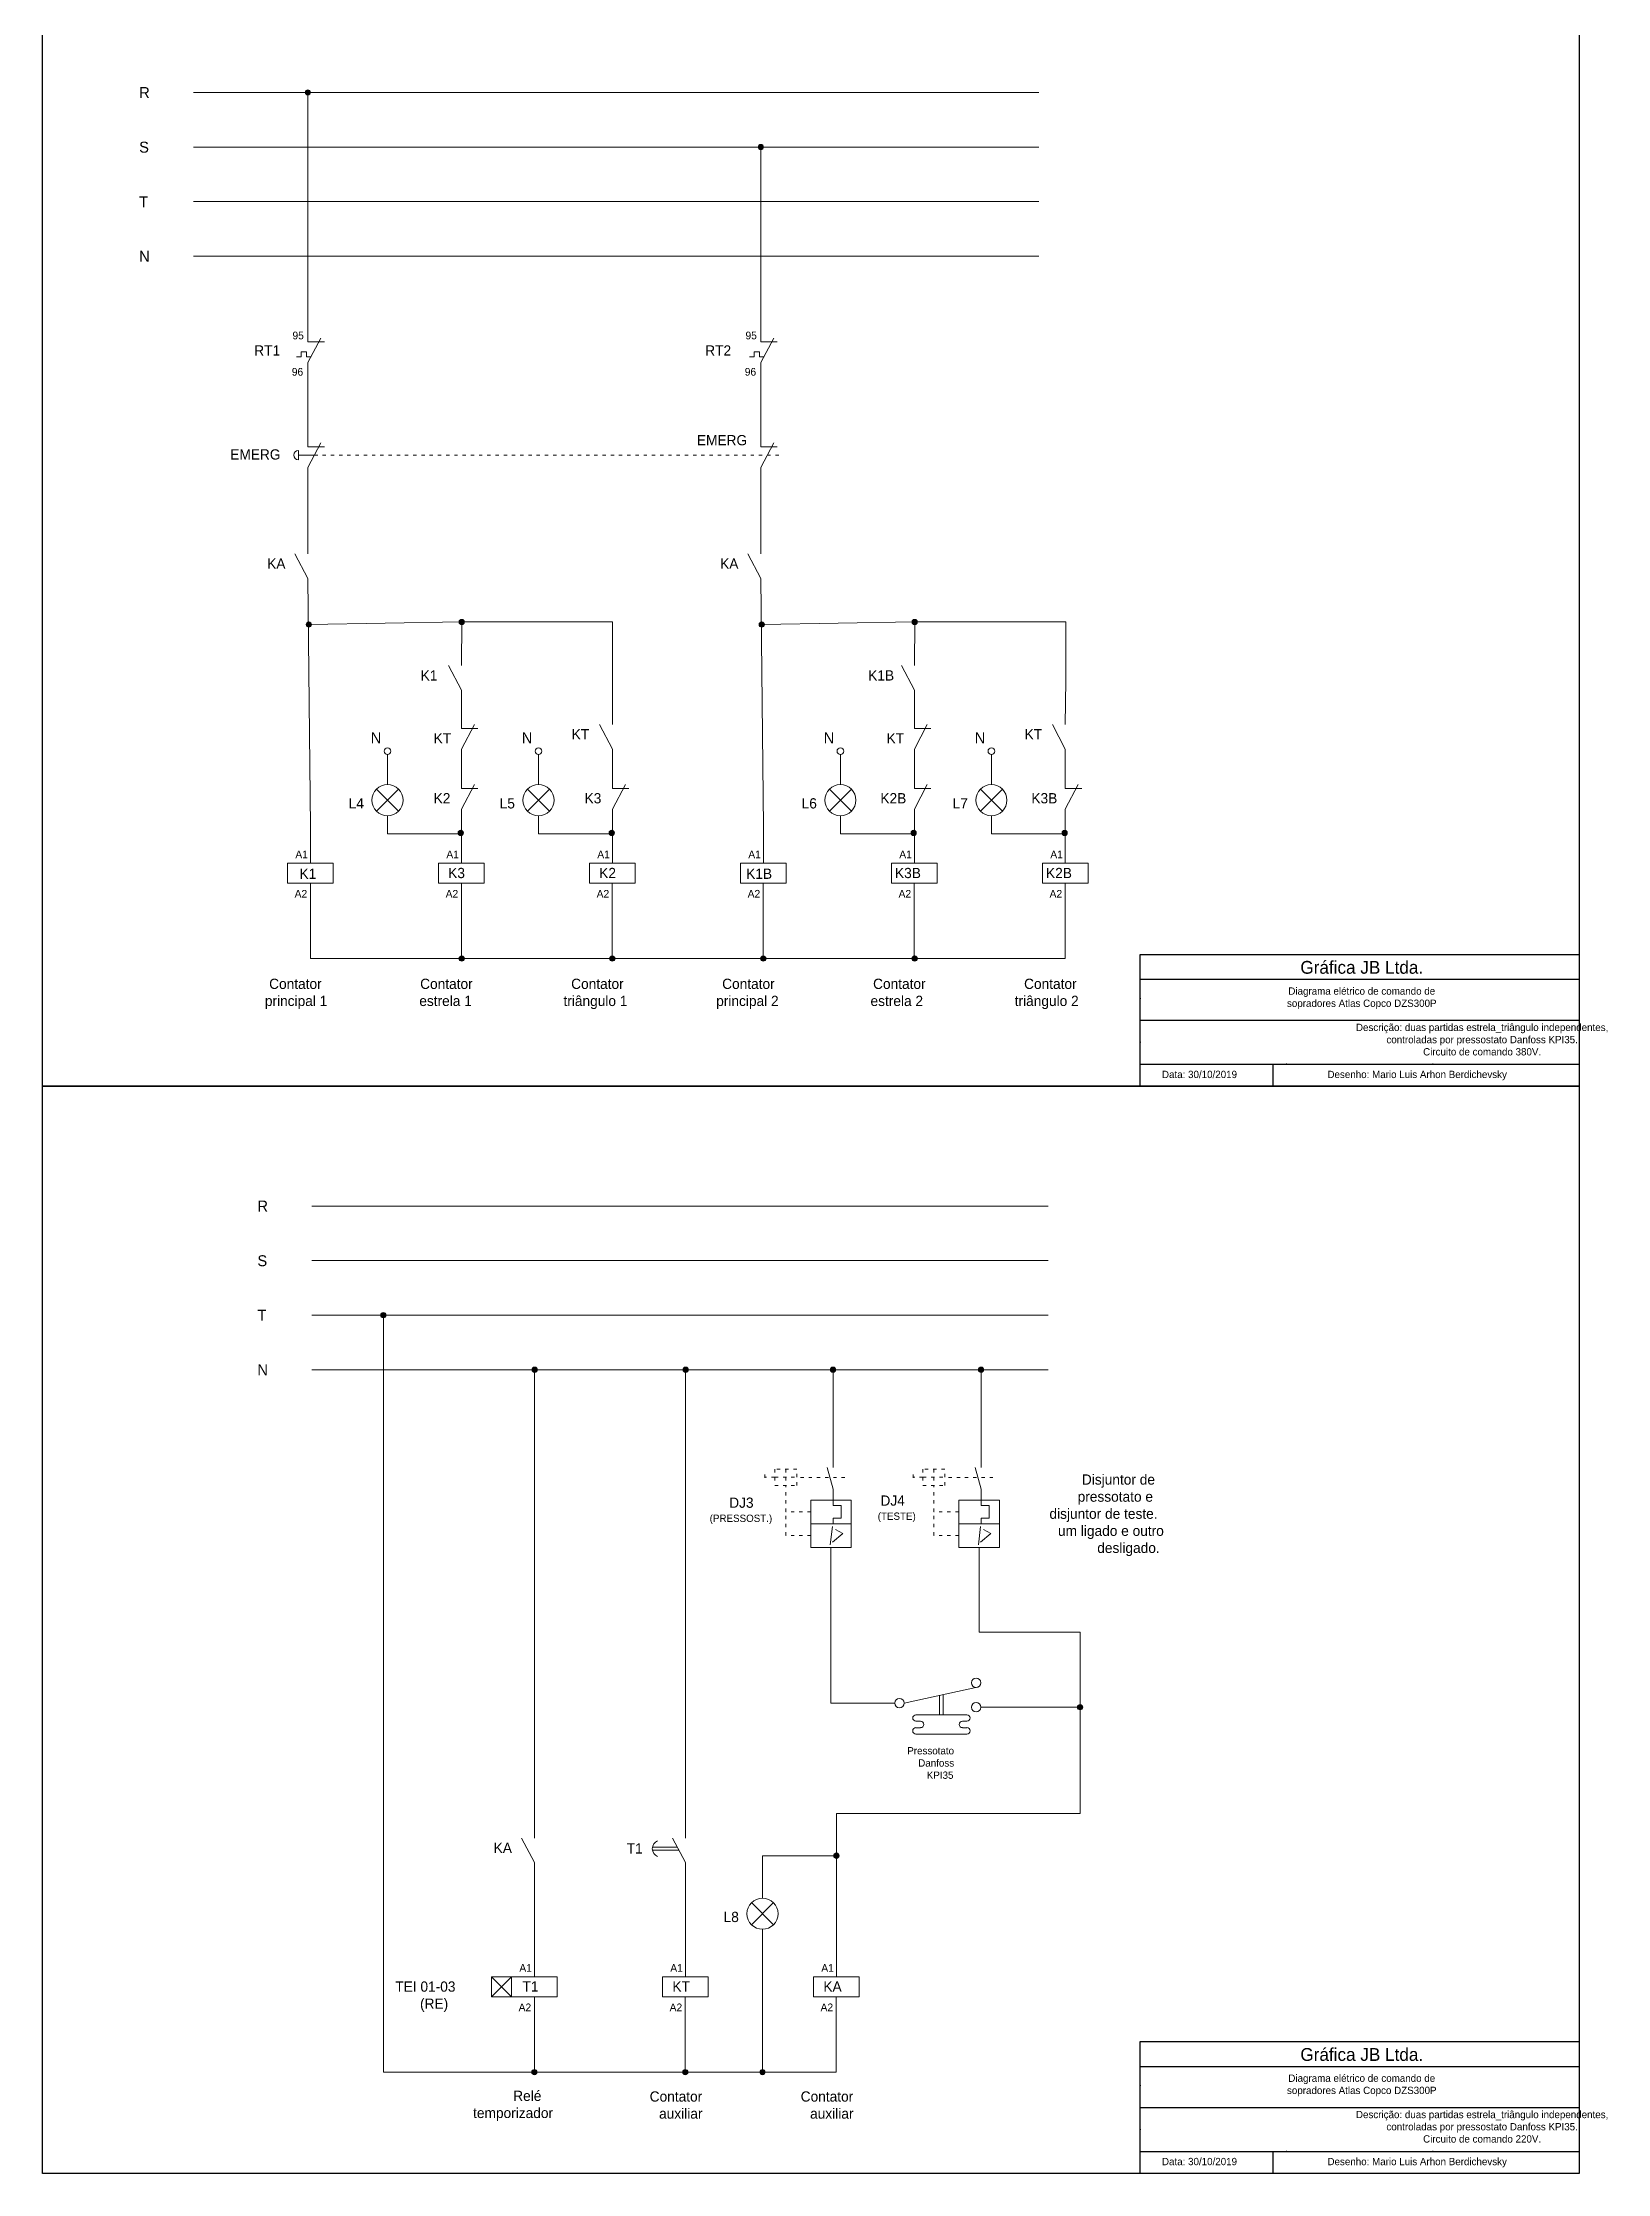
# Model space of a CAD drawing. Header units: millimetres. Extents: x -1551 to 2268, y -4332 to 420.
# Drawn here: x -1551 to 160, y -4332 to -2004 of the extents above; entities that cross this region are included whole.
import ezdxf

# ---------------------------------------------------------------- set-up
doc = ezdxf.new("R2010")
doc.units = ezdxf.units.MM
doc.header["$LTSCALE"] = 0.3
doc.header["$MEASUREMENT"] = 0
doc.linetypes.add('ACAD_ISO03W100', pattern=[30, 12, -18])

msp = doc.modelspace()

# ---------------------------------------------------------------- hatches: boundary and pattern name
at = {"lineweight": 15}
h = msp.add_hatch(color=256, dxfattribs=at)
h.dxf.hatch_style = 1
h.paths.add_polyline_path([(-1257.9, -2058.4, 1), (-1263.7, -2058.4, 1)])
h = msp.add_hatch(color=256, dxfattribs=at)
h.dxf.hatch_style = 1
h.paths.add_polyline_path([(-762.7, -2118.1, 1), (-768.4, -2118.1, 1)])
h = msp.add_hatch(color=256, dxfattribs=at)
h.dxf.hatch_style = 1
h.paths.add_polyline_path([(-1257, -2639.9, 1), (-1262.7, -2639.9, 1)])
h = msp.add_hatch(color=256, dxfattribs=at)
h.dxf.hatch_style = 1
h.paths.add_polyline_path([(-1089.8, -2637.1, 1), (-1095.5, -2637.1, 1)])
h = msp.add_hatch(color=256, dxfattribs=at)
h.dxf.hatch_style = 1
h.paths.add_polyline_path([(-761.7, -2639.9, 1), (-767.5, -2639.9, 1)])
h = msp.add_hatch(color=256, dxfattribs=at)
h.dxf.hatch_style = 1
h.paths.add_polyline_path([(-594.5, -2637.1, 1), (-600.3, -2637.1, 1)])
h = msp.add_hatch(color=256, dxfattribs=at)
h.dxf.hatch_style = 1
h.paths.add_polyline_path([(-1096.6, -2867.6, 1), (-1090.8, -2867.6, 1)])
h = msp.add_hatch(color=256, dxfattribs=at)
h.dxf.hatch_style = 1
h.paths.add_polyline_path([(-931.5, -2867.6, 1), (-925.7, -2867.6, 1)])
h = msp.add_hatch(color=256, dxfattribs=at)
h.dxf.hatch_style = 1
h.paths.add_polyline_path([(-601.4, -2867.6, 1), (-595.6, -2867.6, 1)])
h = msp.add_hatch(color=256, dxfattribs=at)
h.dxf.hatch_style = 1
h.paths.add_polyline_path([(-436.3, -2867.6, 1), (-430.5, -2867.6, 1)])
h = msp.add_hatch(color=256, dxfattribs=at)
h.dxf.hatch_style = 1
h.paths.add_polyline_path([(-1089.8, -3004.9, 1), (-1095.5, -3004.9, 1)])
h = msp.add_hatch(color=256, dxfattribs=at)
h.dxf.hatch_style = 1
h.paths.add_polyline_path([(-925.1, -3004.9, 1), (-930.8, -3004.9, 1)])
h = msp.add_hatch(color=256, dxfattribs=at)
h.dxf.hatch_style = 1
h.paths.add_polyline_path([(-760, -3004.9, 1), (-765.8, -3004.9, 1)])
h = msp.add_hatch(color=256, dxfattribs=at)
h.dxf.hatch_style = 1
h.paths.add_polyline_path([(-594.5, -3004.9, 1), (-600.3, -3004.9, 1)])
h = msp.add_hatch(color=256, dxfattribs=at)
h.dxf.hatch_style = 1
h.paths.add_polyline_path([(-1175.4, -3394.6, 1), (-1181.2, -3394.6, 1)])
h = msp.add_hatch(color=256, dxfattribs=at)
h.dxf.hatch_style = 1
h.paths.add_polyline_path([(-1010, -3454.2, 1), (-1015.7, -3454.2, 1)])
h = msp.add_hatch(color=256, dxfattribs=at)
h.dxf.hatch_style = 1
h.paths.add_polyline_path([(-844.9, -3454.2, 1), (-850.7, -3454.2, 1)])
h = msp.add_hatch(color=256, dxfattribs=at)
h.dxf.hatch_style = 1
h.paths.add_polyline_path([(-683.8, -3454.2, 1), (-689.6, -3454.2, 1)])
h = msp.add_hatch(color=256, dxfattribs=at)
h.dxf.hatch_style = 1
h.paths.add_polyline_path([(-521.9, -3454.2, 1), (-527.7, -3454.2, 1)])
h = msp.add_hatch(color=256, dxfattribs=at)
h.dxf.hatch_style = 1
h.paths.add_polyline_path([(-413.7, -3823, 1), (-419.5, -3823, 1)])
h = msp.add_hatch(color=256, dxfattribs=at)
h.dxf.hatch_style = 1
h.paths.add_polyline_path([(-680.1, -3985.3, 1), (-685.9, -3985.3, 1)])
h = msp.add_hatch(color=256, dxfattribs=at)
h.dxf.hatch_style = 1
h.paths.add_polyline_path([(-1010.4, -4221.8, 1), (-1016.1, -4221.8, 1)])
h = msp.add_hatch(color=256, dxfattribs=at)
h.dxf.hatch_style = 1
h.paths.add_polyline_path([(-845.3, -4221.8, 1), (-851, -4221.8, 1)])
h = msp.add_hatch(color=256, dxfattribs=at)
h.dxf.hatch_style = 1
h.paths.add_polyline_path([(-761, -4221.8, 1), (-766.7, -4221.8, 1)])

# ---------------------------------------------------------------- linework, layer by layer
for p, q in [((-1385.9, -2058.4), (-461.7, -2058.4)), ((-1260.8, -2331.1), (-1260.8, -2058.4)), ((-1385.9, -2118.1), (-461.7, -2118.1)), ((-765.6, -2331.1), (-765.6, -2118.1)), ((-1385.9, -2177.7), (-461.7, -2177.7)), ((-1385.9, -2237.4), (-461.7, -2237.4)), ((-1260.8, -2353.6), (-1246.6, -2326.8)), ((-765.6, -2353.6), (-751.4, -2326.8)), ((-1260.8, -2331.1), (-1242.8, -2331.1)), ((-765.6, -2331.1), (-747.6, -2331.1)), ((-1260.8, -2353.6), (-1260.8, -2445.7)), ((-765.6, -2353.6), (-765.6, -2445.7)), ((-1260.8, -2468.1), (-1246.6, -2441.3)), ((-765.6, -2468.1), (-751.4, -2441.3)), ((-1271.1, -2449.6), (-1271.1, -2459.8)), ((-1253.7, -2454.7), (-1271.1, -2454.7)), ((-1260.8, -2445.7), (-1242.8, -2445.7)), ((-1260.8, -2468.1), (-1260.8, -2562.6)), ((-765.6, -2445.7), (-747.6, -2445.7)), ((-765.6, -2468.1), (-765.6, -2562.6)), ((-1260.8, -2589.4), (-1275, -2562.6)), ((-765.6, -2589.4), (-779.7, -2562.6)), ((-1260.8, -2589.4), (-1258.1, -2861)), ((-765.6, -2589.4), (-762.8, -2861)), ((-765.6, -2589.4), (-762.8, -2861)), ((-1093, -2637.1), (-1259.8, -2639.9)), ((-1093, -2684.8), (-1092.6, -2637.1)), ((-927.6, -2637.1), (-1093, -2637.1)), ((-927.6, -2701.4), (-927.6, -2637.1)), ((-597.7, -2637.1), (-764.6, -2639.9)), ((-597.7, -2684.8), (-597.4, -2637.1)), ((-432.3, -2637.1), (-597.7, -2637.1)), ((-432.3, -2701.4), (-432.3, -2637.1)), ((-1093, -2711.7), (-1107.1, -2684.8)), ((-597.7, -2711.7), (-611.9, -2684.8)), ((-1093, -2753.5), (-1093, -2711.7)), ((-927.9, -2749.1), (-927.6, -2701.4)), ((-597.7, -2753.5), (-597.7, -2711.7)), ((-432.7, -2749.1), (-432.3, -2701.4)), ((-1093, -2776), (-1078.8, -2749.1)), ((-1093, -2753.5), (-1075, -2753.5)), ((-927.9, -2776), (-942.1, -2749.1)), ((-597.7, -2776), (-583.6, -2749.1)), ((-597.7, -2753.5), (-579.7, -2753.5)), ((-432.7, -2776), (-446.8, -2749.1)), ((-1173.8, -2814.8), (-1173.8, -2782)), ((-1093, -2819), (-1093, -2776)), ((-1008.7, -2814.8), (-1008.7, -2782)), ((-927.9, -2819), (-927.9, -2776)), ((-678.6, -2814.8), (-678.6, -2782)), ((-597.7, -2819), (-597.7, -2776)), ((-513.5, -2814.8), (-513.5, -2782)), ((-432.7, -2819), (-432.7, -2776)), ((-1093, -2841.5), (-1078.8, -2814.6)), ((-927.9, -2841.5), (-913.7, -2814.6)), ((-597.7, -2841.5), (-583.6, -2814.6)), ((-432.7, -2841.5), (-418.5, -2814.6)), ((-1185.8, -2843.8), (-1161.7, -2819.8)), ((-1185.8, -2819.8), (-1161.7, -2843.8)), ((-1093, -2819), (-1075, -2819)), ((-1020.7, -2843.8), (-996.7, -2819.8)), ((-1020.7, -2819.8), (-996.7, -2843.8)), ((-927.9, -2819), (-909.9, -2819)), ((-690.6, -2843.8), (-666.5, -2819.8)), ((-690.6, -2819.8), (-666.5, -2843.8)), ((-597.7, -2819), (-579.7, -2819)), ((-525.5, -2843.8), (-501.4, -2819.8)), ((-525.5, -2819.8), (-501.4, -2843.8)), ((-432.7, -2819), (-414.7, -2819)), ((-1258.1, -2900.9), (-1258.1, -2861)), ((-1173.8, -2848.8), (-1173.8, -2868.5)), ((-1093, -2841.5), (-1093, -2875.1)), ((-1008.7, -2848.8), (-1008.7, -2868.5)), ((-927.9, -2841.5), (-927.9, -2875.1)), ((-762.8, -2900.9), (-762.8, -2861)), ((-678.6, -2848.8), (-678.6, -2868.5)), ((-597.7, -2841.5), (-597.7, -2875.1)), ((-513.5, -2848.8), (-513.5, -2868.5)), ((-432.7, -2841.5), (-432.7, -2875.1)), ((-1173.8, -2868.5), (-1093, -2868.5)), ((-1093, -2900.9), (-1093, -2875.1)), ((-1008.7, -2868.5), (-927.9, -2868.5)), ((-927.9, -2900.9), (-927.9, -2875.1)), ((-678.6, -2868.5), (-597.7, -2868.5)), ((-597.7, -2900.9), (-597.7, -2875.1)), ((-513.5, -2868.5), (-432.7, -2868.5)), ((-432.7, -2900.9), (-432.7, -2875.1)), ((-1258.1, -2922.5), (-1258.1, -2964.5)), ((-1093, -2922.5), (-1093, -2964.5)), ((-928, -2922.5), (-928, -2964.5)), ((-762.9, -2922.5), (-762.9, -2964.5)), ((-597.8, -2922.5), (-597.8, -2964.5)), ((-432.7, -2922.5), (-432.7, -2964.5)), ((-1258.1, -2964.5), (-1258.1, -3004.9)), ((-1093, -2964.5), (-1093, -3004.9)), ((-928, -2964.5), (-928, -3004.9)), ((-762.9, -2964.5), (-762.9, -3004.9)), ((-597.8, -2964.5), (-597.8, -3004.9)), ((-432.7, -2964.5), (-432.7, -3004.9)), ((-1258.1, -3004.9), (-762.9, -3004.9)), ((-762.9, -3004.9), (-597.8, -3004.9)), ((-597.8, -3004.9), (-432.7, -3004.9)), ((-1256.6, -3275.3), (-451.6, -3275.3)), ((-1256.6, -3334.9), (-451.6, -3334.9)), ((-1256.6, -3394.6), (-451.6, -3394.6)), ((-1178.3, -4221.8), (-1178.3, -3394.6)), ((-1256.6, -3454.2), (-451.6, -3454.2)), ((-1012.9, -3454.2), (-1012.9, -3918.2)), ((-847.8, -3512.7), (-847.8, -3453.6)), ((-686.7, -3454.2), (-686.7, -3560.9)), ((-524.8, -3454.2), (-524.8, -3560.9)), ((-847.8, -3918.2), (-847.8, -3512.7)), ((-686.7, -3584.7), (-693.1, -3560.9)), ((-524.8, -3584.7), (-531.3, -3560.9)), ((-686.7, -3584.7), (-686.7, -3593.5)), ((-524.8, -3584.7), (-524.8, -3593.5)), ((-686.7, -3602.6), (-686.7, -3593.5)), ((-686.7, -3602.6), (-677.7, -3602.6)), ((-677.7, -3602.6), (-677.7, -3609.5)), ((-666.7, -3596.6), (-666.7, -3648.4)), ((-524.8, -3602.6), (-524.8, -3593.5)), ((-524.8, -3602.6), (-515.9, -3602.6)), ((-515.9, -3602.6), (-515.9, -3609.5)), ((-504.8, -3596.6), (-504.8, -3648.4)), ((-689.7, -3645.6), (-687.4, -3625.5)), ((-686.7, -3616.5), (-677.7, -3616.5)), ((-686.7, -3616.5), (-686.7, -3622.5)), ((-684.1, -3628.8), (-676.1, -3633.3)), ((-677.7, -3616.5), (-677.7, -3609.5)), ((-527.8, -3645.6), (-525.5, -3625.5)), ((-524.8, -3616.5), (-515.9, -3616.5)), ((-524.8, -3616.5), (-524.8, -3622.5)), ((-522.3, -3628.8), (-514.2, -3633.3)), ((-515.9, -3616.5), (-515.9, -3609.5)), ((-688.9, -3648.4), (-688.9, -3818.5)), ((-676.1, -3633.3), (-687.4, -3642.6)), ((-527, -3648.4), (-527, -3741.1)), ((-514.2, -3633.3), (-525.5, -3642.6)), ((-527, -3741.1), (-416.6, -3741.1)), ((-416.6, -3741.1), (-416.6, -3939)), ((-619.2, -3818.5), (-688.9, -3818.5)), ((-609, -3818.5), (-527.3, -3800.8)), ((-596, -3831.2), (-540.3, -3831.2)), ((-596, -3838.3), (-591.1, -3838.3)), ((-545.2, -3838.3), (-540.3, -3838.3)), ((-525.1, -3823), (-416.6, -3823)), ((-596, -3845.4), (-591.1, -3845.4)), ((-596, -3852.5), (-540.3, -3852.5)), ((-545.2, -3845.4), (-540.3, -3845.4)), ((-1013.2, -3966), (-1012.9, -3918.2)), ((-848.1, -3966), (-847.8, -3918.2)), ((-683, -4091.9), (-683, -3939)), ((-683, -3939), (-416.6, -3939)), ((-1013.2, -3992.8), (-1027.3, -3966)), ((-857.1, -3975.8), (-883.9, -3975.8)), ((-855.2, -3979.4), (-883.9, -3979.4)), ((-855.2, -3979.4), (-883.9, -3979.4)), ((-848.1, -3992.8), (-862.3, -3966)), ((-1013.2, -4034.6), (-1013.2, -3992.8)), ((-848.1, -4091.9), (-848.1, -3992.8)), ((-763.8, -4031.6), (-763.8, -3985.3)), ((-1013.2, -4034.6), (-1013.2, -4091.9)), ((-775.9, -4060.7), (-751.8, -4036.6)), ((-775.9, -4036.6), (-751.8, -4060.7)), ((-763.8, -4065.7), (-763.8, -4221.8)), ((-1013.2, -4117.8), (-1013.2, -4091.9)), ((-848.1, -4117.8), (-848.1, -4091.9)), ((-683, -4117.8), (-683, -4091.9)), ((-1060.1, -4117.6), (-1038.3, -4139.4)), ((-1038.3, -4117.6), (-1060.1, -4139.4)), ((-1013.2, -4139.4), (-1013.2, -4181.4)), ((-848.2, -4139.4), (-848.2, -4181.4)), ((-683.1, -4139.4), (-683.1, -4181.4)), ((-1013.2, -4221.8), (-1013.2, -4181.4)), ((-848.2, -4181.4), (-848.2, -4221.8)), ((-683.1, -4181.4), (-683.1, -4221.8)), ((-1178.3, -4221.8), (-683.1, -4221.8))]:
    msp.add_line(p, q, dxfattribs=at)
at = {"linetype": 'ACAD_ISO03W100', "lineweight": 15}
for p, q in [((-1253.7, -2454.7), (-742.7, -2454.7)), ((-761.1, -3568.6), (-761.1, -3574.9)), ((-750.3, -3571.8), (-761.1, -3571.8)), ((-750.3, -3571.8), (-726.4, -3571.8)), ((-738.4, -3562.8), (-738.4, -3580.7)), ((-738.4, -3609.5), (-738.4, -3580.7)), ((-673.7, -3571.9), (-726.4, -3571.8)), ((-599.2, -3568.6), (-599.2, -3574.9)), ((-588.4, -3571.8), (-599.2, -3571.8)), ((-588.4, -3571.8), (-564.6, -3571.8)), ((-576.5, -3562.8), (-576.5, -3580.7)), ((-576.5, -3609.5), (-576.5, -3580.7)), ((-511.8, -3571.9), (-564.6, -3571.8)), ((-711, -3609.5), (-738.4, -3609.5)), ((-738.4, -3635.4), (-738.4, -3609.5)), ((-549.2, -3609.5), (-576.5, -3609.5)), ((-576.5, -3635.4), (-576.5, -3609.5)), ((-711, -3635.4), (-738.4, -3635.4)), ((-549.2, -3635.4), (-576.5, -3635.4))]:
    msp.add_line(p, q, dxfattribs=at)
for p, q in [((-350.9, -3144.4), (-350.9, -3000.4)), ((-350.9, -3000.4), (129.1, -3000.4)), ((129.1, -3024.4), (129.1, -3144.4)), ((-350.9, -3027.5), (129.1, -3027.5)), ((-350.9, -3072.4), (129.1, -3072.4)), ((-350.9, -3120.4), (129.1, -3120.4)), ((-206, -3120.4), (-206, -3144.4)), ((129.1, -3144.4), (-350.9, -3144.4)), ((-350.9, -4332.4), (-350.9, -4188.4)), ((-350.9, -4188.4), (129.1, -4188.4)), ((129.1, -4212.4), (129.1, -4332.4)), ((-350.9, -4215.5), (129.1, -4215.5)), ((-350.9, -4260.4), (129.1, -4260.4)), ((-350.9, -4308.4), (129.1, -4308.4)), ((-206, -4308.4), (-206, -4332.4)), ((129.1, -4332.4), (-350.9, -4332.4))]:
    msp.add_line(p, q)
at = {"lineweight": 20}
msp.add_line((-683, -3985.3), (-763.8, -3985.3), dxfattribs=at)
for points in [[(-1550.9, -1956.4), (129.1, -1956.4), (129.1, -3144.4), (-1550.9, -3144.4)], [(-1550.9, -3144.4), (129.1, -3144.4), (129.1, -4332.4), (-1550.9, -4332.4)]]:
    msp.add_lwpolyline(points, close=True)
at = {"lineweight": 15}
for points in [[(-1257.4, -2347.2), (-1262.4, -2347.2), (-1262.4, -2342), (-1268.2, -2342), (-1268.2, -2347.2), (-1273.1, -2347.2)], [(-762.2, -2347.2), (-767.1, -2347.2), (-767.1, -2342), (-773, -2342), (-773, -2347.2), (-777.9, -2347.2)], [(-666.7, -3622.5), (-711, -3622.5), (-711, -3596.6), (-666.7, -3596.6)], [(-504.8, -3622.5), (-549.2, -3622.5), (-549.2, -3596.6), (-504.8, -3596.6)], [(-666.7, -3648.4), (-711, -3648.4), (-711, -3622.5), (-666.7, -3622.5)], [(-504.8, -3648.4), (-549.2, -3648.4), (-549.2, -3622.5), (-504.8, -3622.5)], [(-570.2, -3810.1), (-570.2, -3831.2), (-566.1, -3831.2), (-566.1, -3809.2)]]:
    msp.add_lwpolyline(points, dxfattribs=at)
for points in [[(-1283.2, -2900.7), (-1233.1, -2900.7), (-1233.1, -2922.5), (-1283.2, -2922.5)], [(-1118.1, -2900.7), (-1068, -2900.7), (-1068, -2922.5), (-1118.1, -2922.5)], [(-953, -2900.7), (-902.9, -2900.7), (-902.9, -2922.5), (-953, -2922.5)], [(-787.9, -2900.7), (-737.8, -2900.7), (-737.8, -2922.5), (-787.9, -2922.5)], [(-622.8, -2900.7), (-572.8, -2900.7), (-572.8, -2922.5), (-622.8, -2922.5)], [(-457.8, -2900.7), (-407.7, -2900.7), (-407.7, -2922.5), (-457.8, -2922.5)], [(-1038.3, -4117.6), (-1060.1, -4117.6), (-1060.1, -4139.4), (-1038.3, -4139.4)], [(-1038.3, -4117.6), (-988.2, -4117.6), (-988.2, -4139.4), (-1038.3, -4139.4)], [(-873.2, -4117.6), (-823.1, -4117.6), (-823.1, -4139.4), (-873.2, -4139.4)], [(-708.1, -4117.6), (-658, -4117.6), (-658, -4139.4), (-708.1, -4139.4)]]:
    msp.add_lwpolyline(points, close=True, dxfattribs=at)
at = {"linetype": 'ACAD_ISO03W100', "lineweight": 15}
for points in [[(-726.4, -3562.8), (-750.3, -3562.8), (-750.3, -3580.7), (-726.4, -3580.7)], [(-564.6, -3562.8), (-588.4, -3562.8), (-588.4, -3580.7), (-564.6, -3580.7)]]:
    msp.add_lwpolyline(points, close=True, dxfattribs=at)
at = {"lineweight": 15}
for centre, radius in [((-1260.8, -2058.4), 2.88), ((-765.6, -2118.1), 2.88), ((-1259.8, -2639.9), 2.88), ((-1092.6, -2637.1), 2.88), ((-764.6, -2639.9), 2.88), ((-597.4, -2637.1), 2.88), ((-1173.8, -2778.3), 3.7), ((-1008.7, -2778.3), 3.7), ((-678.6, -2778.3), 3.7), ((-513.5, -2778.3), 3.7), ((-1173.8, -2831.8), 17), ((-1008.7, -2831.8), 17), ((-678.6, -2831.8), 17), ((-513.5, -2831.8), 17), ((-1093.7, -2867.6), 2.88), ((-928.6, -2867.6), 2.88), ((-598.5, -2867.6), 2.88), ((-433.4, -2867.6), 2.88), ((-1092.6, -3004.9), 2.88), ((-928, -3004.9), 2.88), ((-762.9, -3004.9), 2.88), ((-597.4, -3004.9), 2.88), ((-1178.3, -3394.6), 2.88), ((-1012.9, -3454.2), 2.88), ((-847.8, -3454.2), 2.88), ((-686.7, -3454.2), 2.88), ((-524.8, -3454.2), 2.88), ((-530.2, -3796.3), 5.14), ((-614.1, -3818.5), 5.14), ((-530.2, -3823), 5.14), ((-416.6, -3823), 2.88), ((-683, -3985.3), 2.88), ((-763.8, -4048.7), 17), ((-1013.2, -4221.8), 2.88), ((-848.2, -4221.8), 2.88), ((-763.8, -4221.8), 2.88)]:
    msp.add_circle(centre, radius, dxfattribs=at)
for centre, radius, start, end in [((-1271.1, -2454.7), 5.1, 90, 270), ((-596, -3834.8), 3.54, 90, 270), ((-591.1, -3841.8), 3.54, 270, 90), ((-545.2, -3841.8), 3.54, 90, 270), ((-540.3, -3834.8), 3.54, 270, 90), ((-596, -3848.9), 3.54, 90, 270), ((-540.3, -3848.9), 3.54, 270, 90), ((-875.1, -3977.6), 9.13, 112.007, 247.993)]:
    msp.add_arc(centre, radius, start, end, dxfattribs=at)
for p in [(-350.9, -3048.4), (-350.9, -3072.4), (-350.9, -3096.4), (-350.9, -3120.4), (-190.9, -3120.4), (-30.9, -3120.4), (-350.9, -4236.4), (-350.9, -4260.4), (-350.9, -4284.4), (-350.9, -4308.4), (-190.9, -4308.4), (-30.9, -4308.4)]:
    msp.add_point(p)

# ---------------------------------------------------------------- texts
at = {"linetype": 'ACAD_ISO03W100', "lineweight": 15, "attachment_point": 1}
for s, insert, char_height, width in [('R', (-1445.3, -2052.5), 12, 67.001), ('S', (-1445.3, -2112.2), 12, 67.001), ('T', (-1445.3, -2171.9), 12, 67.001), ('N', (-1445.3, -2231.5), 12, 67.001), ('95', (-1277.7, -2319.8), 8.4, 34.362), ('95', (-782.4, -2319.8), 8.4, 34.362), (' RT1', (-1323.6, -2334.8), 11.2, 53.273), (' {\\H2.24x;RT2}', (-828.3, -2334.8), 5, 84.643), ('96', (-1278.4, -2359.5), 8.4, 34.362), ('96', (-783.2, -2359.5), 8.4, 34.362), ('{\\H2.24x;EMERG} ', (-835.5, -2432.8), 5, 33.937), ('{\\H2.24x;EMERG} ', (-1345.7, -2448.4), 5, 33.937), (' {\\H1.6x;KA}', (-1307.9, -2567.7), 7, 64.029), (' {\\H1.6x;KA}', (-812.7, -2567.7), 7, 64.029), (' {\\H1.6x;K1}', (-1140.1, -2689.9), 7, 64.029), (' {\\H1.6x;K1B}', (-650.8, -2689.9), 7, 73.864), ('N', (-1192.1, -2757.7), 12, 67.001), (' {\\H1.6x;KT}', (-1125.9, -2758.6), 7, 64.029), ('N', (-1027, -2757.7), 12, 67.001), (' {\\H1.6x;KT}', (-975, -2754.2), 7, 64.029), ('N', (-696.9, -2757.7), 12, 67.001), (' {\\H1.6x;KT}', (-630.7, -2758.6), 7, 64.029), ('N', (-531.8, -2757.7), 12, 67.001), (' {\\H1.6x;KT}', (-479.8, -2754.2), 7, 64.029), ('L4', (-1216.2, -2829.7), 11.2, 64.029), (' {\\H1.6x;K2}', (-1125.9, -2824.1), 7, 64.029), ('L5', (-1051.1, -2829.7), 11.2, 64.029), (' {\\H1.6x;K3}', (-960.9, -2824.1), 7, 64.029), ('L6', (-721, -2829.7), 11.2, 64.029), (' {\\H1.6x;K2B}', (-637.5, -2824.1), 7, 64.029), ('L7', (-555.9, -2829.7), 11.2, 64.029), (' {\\H1.6x;K3B}', (-472.4, -2824.1), 7, 64.029), ('A1', (-1274.5, -2886.9), 8.4, 34.362), ('A1', (-1109.4, -2886.9), 8.4, 34.362), ('A1', (-944.4, -2886.9), 8.4, 34.362), ('A1', (-779.3, -2886.9), 8.4, 34.362), ('A1', (-614.2, -2886.9), 8.4, 34.362), ('A1', (-449.1, -2886.9), 8.4, 34.362), (' {\\H1.6x;K1}', (-1272.6, -2906.6), 7, 25.32), (' {\\H1.6x;K3}', (-1110, -2905.8), 7, 64.029), (' {\\H1.6x;K2}', (-944.9, -2905.8), 7, 64.029), (' {\\H1.6x;K1B}', (-784.2, -2906.6), 7, 37.39), (' {\\H1.6x;K3B}', (-621.5, -2905.8), 7, 64.029), (' {\\H1.6x;K2B}', (-456.4, -2905.8), 7, 64.029), ('A2', (-1275.3, -2929.9), 8.4, 34.362), ('A2', (-1110.2, -2929.9), 8.4, 34.362), ('A2', (-945.1, -2929.9), 8.4, 34.362), ('A2', (-780, -2929.9), 8.4, 34.362), ('A2', (-615, -2929.9), 8.4, 34.362), ('A2', (-449.9, -2929.9), 8.4, 34.362), ('\\pi14.52082;Contator \\P\\pi9.85415;principal 1', (-1317.7, -3026.9), 11.2, 114.908), ('\\pi14.52082;Contator \\P\\pi13.58749;estrela 1', (-1152.6, -3026.9), 11.2, 114.908), ('\\pi14.52082;Contator \\P\\pi6.12082;triângulo 1', (-987.5, -3026.9), 11.2, 114.908), ('\\pi14.52082;Contator \\P\\pi7.98749;principal 2', (-822.4, -3026.9), 11.2, 114.908), ('\\pi14.52082;Contator \\P\\pi11.72082;estrela 2', (-657.4, -3026.9), 11.2, 114.908), ('\\pi14.52082;Contator \\P\\pi4.25415;triângulo 2', (-492.3, -3026.9), 11.2, 114.908), ('R', (-1316, -3269.4), 12, 67.001), ('S', (-1316, -3329.1), 12, 67.001), ('T', (-1316, -3388.7), 12, 67.001), ('N', (-1316, -3448.4), 12, 67.001), ('\\pi52.51127;Disjuntor de \\P\\pi47.8446;pressotato e \\P\\pi17.0446;disjuntor de teste.\\P\\pi26.37794;um ligado e outro \\P\\pi69.31127;desligado.', (-467.1, -3568.6), 11.2, 226.356), ('\\pi9.76285; {\\H1.4x;DJ3}\\P\\pi-8.63715;(PRESSOST.)', (-812.9, -3593.9), 8, 57.392), (' {\\H1.4x;DJ4}\\P(TESTE)', (-637.8, -3591.6), 8, 52.394), ('\\pi-21.69839;{\\H1.6x;Pressotato \\P\\pi-9.69839;Danfoss\\P\\pi-0.36506;KPI35}', (-583.8, -3866.6), 5, 33.937), (' {\\H1.6x;KA}', (-1060.3, -3971.1), 7, 64.029), (' T1', (-916.4, -3971.8), 11.2, 64.029), ('L8', (-806.3, -4046.6), 11.2, 64.029), ('A1', (-1029.6, -4103.7), 8.4, 34.362), ('A1', (-864.6, -4103.7), 8.4, 34.362), ('A1', (-699.5, -4103.7), 8.4, 34.362), ('\\pi35.67594; {\\H1.6x;TEI 01-03\\P\\pi65.30927;(RE)}', (-1203.5, -4122.7), 7, 164.219), (' {\\H1.6x;T1}', (-1028.8, -4122.6), 7, 64.029), (' {\\H1.6x;KT}', (-864.9, -4122.6), 7, 64.029), (' {\\H1.6x;KA}', (-699.8, -4122.6), 7, 64.029), ('A2', (-1030.4, -4146.8), 8.4, 34.362), ('A2', (-865.3, -4146.8), 8.4, 34.362), ('A2', (-700.3, -4146.8), 8.4, 34.362), ('\\pi14.281;Relé \\P\\pi-29.58567;temporizador', (-1050.6, -4242.1), 11.2, 64.029), ('\\pi-10.919;Contator \\P\\pi-0.65233;auxiliar', (-876.2, -4242.8), 11.2, 64.029), ('\\pi-10.919;Contator \\P\\pi-0.65233;auxiliar', (-711.1, -4242.8), 11.2, 64.029)]:
    msp.add_mtext(s, dxfattribs=dict(at, insert=insert, char_height=char_height, width=width))
at = {"linetype": 'ACAD_ISO03W100', "attachment_point": 2}
for s, insert, char_height, width in [('Gráfica JB Ltda.', (-108.6, -3007.5), 14, 387.715), ('Diagrama elétrico de comando de\\Psopradores Atlas Copco DZS300P', (-108.6, -3036.4), 8, 571.128), ('Descrição: duas partidas estrela_triângulo independentes,\\Pcontroladas por pressostato Danfoss KPI35.\\PCircuito de comando 380V.', (23, -3076.1), 8, 728.84), ('Data: 30/10/2019', (-286, -3127.5), 8, 387.715), ('Desenho: Mario Luis Arhon Berdichevsky', (-48, -3127.5), 8, 387.715), ('Gráfica JB Ltda.', (-108.6, -4195.5), 14, 387.715), ('Diagrama elétrico de comando de\\Psopradores Atlas Copco DZS300P', (-108.6, -4224.4), 8, 571.128), ('Descrição: duas partidas estrela_triângulo independentes,\\Pcontroladas por pressostato Danfoss KPI35.\\PCircuito de comando 220V.', (23, -4264.1), 8, 728.84), ('Data: 30/10/2019', (-286, -4315.5), 8, 387.715), ('Desenho: Mario Luis Arhon Berdichevsky', (-48, -4315.5), 8, 387.715)]:
    msp.add_mtext(s, dxfattribs=dict(at, insert=insert, char_height=char_height, width=width))

doc.saveas('drawing.dxf')
